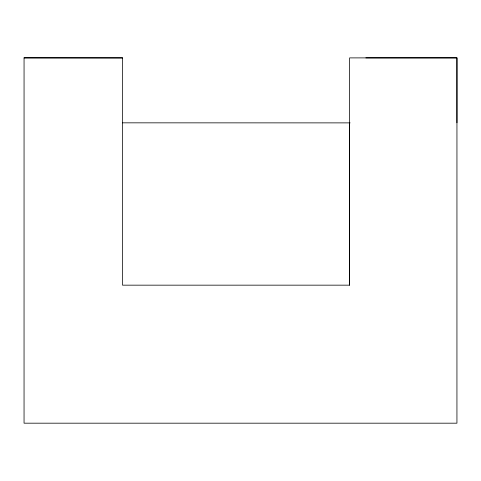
<?xml version="1.0" encoding="UTF-8"?>
<svg xmlns="http://www.w3.org/2000/svg" width="481" height="481" viewBox="0 0 481 481"><rect width="100%" height="100%" fill="white"/><g stroke="black" fill="none" stroke-linecap="round" stroke-linejoin="round"><path stroke-width="0.72" d="M122.487 57.9L122.511 285.167L349.627 285.161L349.615 57.894L456.95 57.852L456.938 423.184L24.05 423.184L24.062 57.816L122.499 57.906L24.05 57.918M456.944 122.799L456.944 57.9L365.855 57.876M349.609 285.161L349.621 122.823M122.505 122.835L350.12 122.883"/></g></svg>
